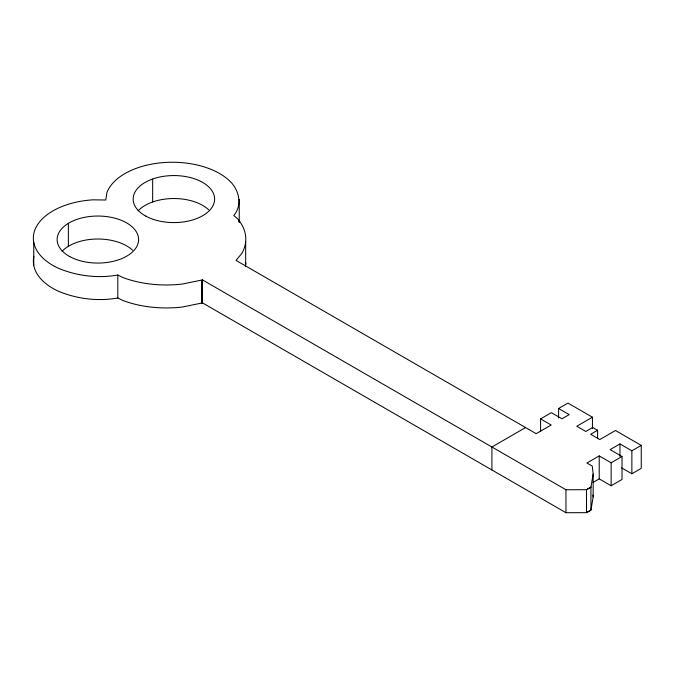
<?xml version="1.0" encoding="UTF-8"?>
<svg xmlns="http://www.w3.org/2000/svg" width="675" height="675" viewBox="0 0 675 675"><rect width="100%" height="100%" fill="white"/><g stroke="black" fill="none" stroke-linecap="round" stroke-linejoin="round"><path stroke-width="1.01" d="M593.072 482.414L599.214 478.87L611.137 485.747L622.013 479.461L622.013 456.494L611.137 462.78L599.214 455.903L586.929 462.999L592.279 466.087L593.156 474.053L590.937 487.148L586.524 489.696L565.962 489.755L202.492 279.906L182.436 284.023A79.473 45.883 0 0 1 122.69 277.45L117.821 275.02C97.875 278.564 76.992 276.033 58.32 268.228A66.783 38.551 0 0 1 36.028 227.365A66.783 38.551 0 0 1 92.888 199.834L105.772 200.002L106.987 192.375A66.977 38.669 0 0 1 160.979 162.802A66.977 38.669 0 0 1 228.96 180.284C238.849 188.916 242.992 204.905 233.786 215.485L237.322 218.481A79.473 45.883 0 0 1 241.777 253.505L236.005 260.398L536.169 433.688L551.18 425.022L540.574 418.905L540.574 431.435M593.156 474.053L593.156 497.019L590.937 510.114L586.524 512.663L565.962 512.722L202.492 302.873L201.504 303.159L201.504 280.192M33.893 256.247A66.783 38.551 0 0 0 58.32 291.195C76.992 299 97.875 301.531 117.821 297.987L122.69 300.417A79.473 45.883 0 0 0 182.436 306.998L202.154 302.974M525.563 427.57L491.906 447.002L491.906 469.969M540.574 418.905L551.365 412.67L561.971 418.795L569.194 414.627L558.588 408.502L558.588 417.901M558.588 408.502L567.97 403.085L592.439 417.209L592.439 428.692M592.439 417.209L576.771 426.254L585.782 431.46L592.717 427.452L597.603 430.262L597.603 438.615M597.603 430.262L590.659 434.278L599.805 439.56L615.473 430.507L641.25 445.39L641.25 468.357L631.867 473.774L621.658 467.876M641.25 445.39L631.867 450.807L619.954 443.931L610.099 449.618L622.013 456.494M202.028 303.058L202.492 302.873L202.492 279.906M238.646 220.379L239.245 222.37L239.245 199.403M592.937 495.028L593.156 497.019M631.867 450.807L631.867 473.774M619.954 443.931L619.954 456.46M611.137 462.78L611.137 485.747M599.214 455.903L599.214 478.87M565.945 489.746L565.962 512.722M245.666 241.743L245.666 264.71M152.66 179.01L152.66 201.977M117.821 275.02L117.821 297.987M68.369 223.341L68.369 246.308M33.75 242.35L33.75 265.317M245.784 262.718A79.473 45.883 0 0 1 245.388 266.692M62.108 251.269A40.736 23.515 0 0 1 132.637 250.273M138.122 210.794A40.736 23.515 0 0 1 208.659 209.79M590.937 487.148L586.524 489.696L586.524 512.663L590.937 510.114L590.937 487.148M69.787 256.593A40.736 23.515 0 0 0 137.464 245.084A40.736 23.515 0 0 0 86.366 216.996A40.736 23.515 0 0 0 69.787 256.593M145.8 216.11A40.736 23.515 0 0 0 213.477 204.609A40.736 23.515 0 0 0 162.38 176.521A40.736 23.515 0 0 0 145.8 216.11"/></g></svg>
